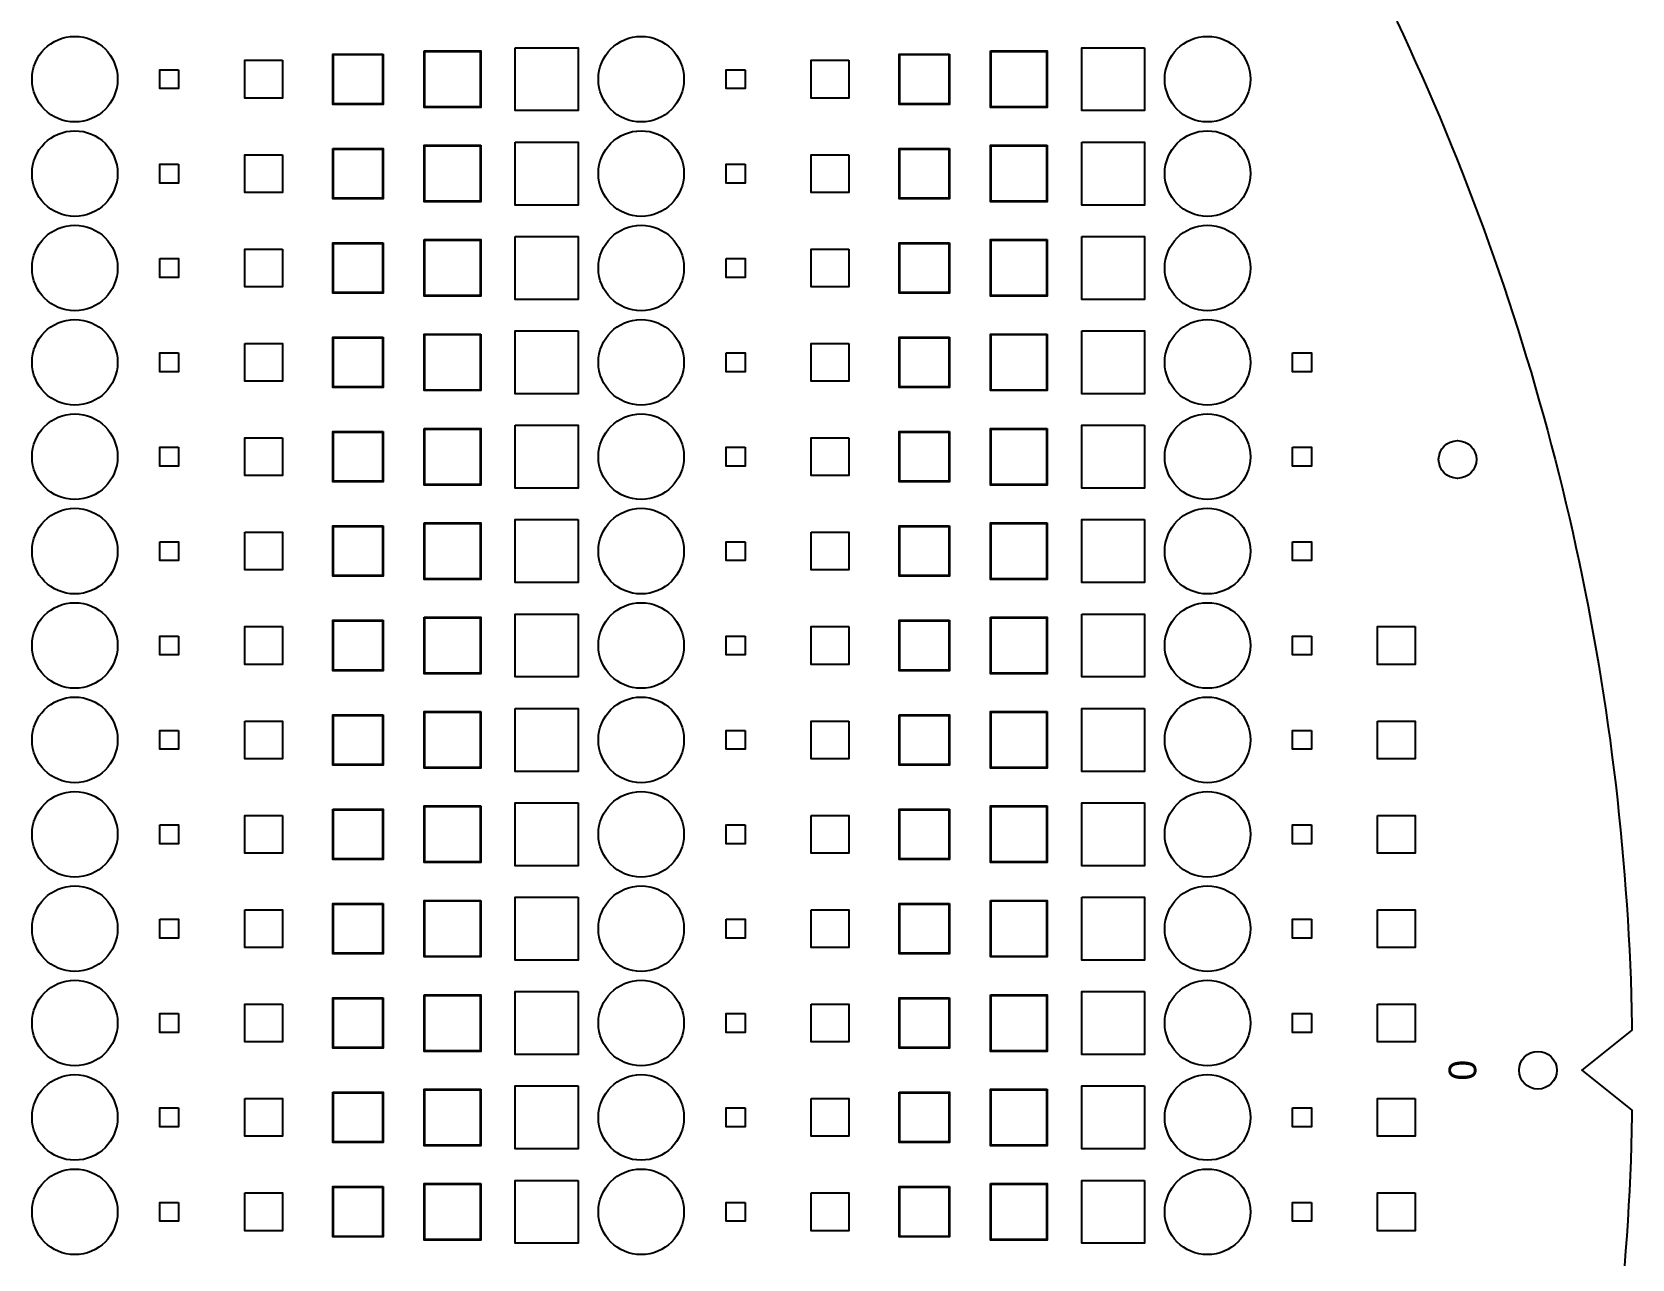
# Model space of a CAD drawing. Header units: millimetres. Extents: x -195 to 195, y -219 to 195.
# Drawn here: x 67.8 to 195, y -15 to 82.5 of the extents above; entities that cross this region are included whole.
import ezdxf
from ezdxf.enums import TextEntityAlignment as Align

# ---------------------------------------------------------------- set-up
doc = ezdxf.new("R2010")
doc.units = ezdxf.units.MM
for name, color, linetype in [('DRILL', 6, 'Continuous'), ('M1', 1, 'Continuous'), ('M2', 30, 'Continuous'), ('M3', 5, 'Continuous'), ('M4', 3, 'Continuous'), ('NPTH', 9, 'Continuous'), ('OUTLINE', 7, 'Continuous'), ('SILK_TOP', 7, 'Continuous')]:
    doc.layers.add(name, color=color, linetype=linetype)

msp = doc.modelspace()

# ---------------------------------------------------------------- linework, layer by layer
at = {"layer": 'DRILL'}
for centre in [(71.25, 78.75), (116.25, 78.75), (161.25, 78.75), (71.25, 71.25), (116.25, 71.25), (161.25, 71.25), (71.25, 63.75), (116.25, 63.75), (161.25, 63.75), (71.25, 56.25), (116.25, 56.25), (161.25, 56.25), (71.25, 48.75), (116.25, 48.75), (161.25, 48.75), (71.25, 41.25), (116.25, 41.25), (161.25, 41.25), (71.25, 33.75), (116.25, 33.75), (161.25, 33.75), (71.25, 26.25), (116.25, 26.25), (161.25, 26.25), (71.25, 18.75), (116.25, 18.75), (161.25, 18.75), (71.25, 11.25), (116.25, 11.25), (161.25, 11.25), (71.25, 3.75), (116.25, 3.75), (161.25, 3.75), (71.25, -3.75), (116.25, -3.75), (161.25, -3.75), (71.25, -11.25), (116.25, -11.25), (161.25, -11.25)]:
    msp.add_circle(centre, 3.4, dxfattribs=at)
at = {"layer": 'M1'}
for points in [[(87.75, 80.25), (87.75, 77.25), (84.75, 77.25), (84.75, 80.25)], [(95.7, 80.7), (95.7, 76.8), (91.8, 76.8), (91.8, 80.7)], [(99.05, 80.95), (103.45, 80.95), (103.45, 76.55), (99.05, 76.55)], [(106.25, 81.25), (111.25, 81.25), (111.25, 76.25), (106.25, 76.25)], [(132.75, 80.25), (132.75, 77.25), (129.75, 77.25), (129.75, 80.25)], [(140.7, 80.7), (140.7, 76.8), (136.8, 76.8), (136.8, 80.7)], [(144.05, 80.95), (148.45, 80.95), (148.45, 76.55), (144.05, 76.55)], [(156.25, 81.25), (156.25, 76.25), (151.25, 76.25), (151.25, 81.25)], [(79.5, 79.5), (79.5, 78), (78, 78), (78, 79.5)], [(124.5, 79.5), (124.5, 78), (123, 78), (123, 79.5)], [(106.25, 73.75), (111.25, 73.75), (111.25, 68.75), (106.25, 68.75)], [(151.25, 73.75), (156.25, 73.75), (156.25, 68.75), (151.25, 68.75)], [(87.75, 72.75), (87.75, 69.75), (84.75, 69.75), (84.75, 72.75)], [(91.8, 73.2), (95.7, 73.2), (95.7, 69.3), (91.8, 69.3)], [(103.45, 73.45), (103.45, 69.05), (99.05, 69.05), (99.05, 73.45)], [(132.75, 72.75), (132.75, 69.75), (129.75, 69.75), (129.75, 72.75)], [(140.7, 73.2), (140.7, 69.3), (136.8, 69.3), (136.8, 73.2)], [(148.45, 73.45), (148.45, 69.05), (144.05, 69.05), (144.05, 73.45)], [(79.5, 72), (79.5, 70.5), (78, 70.5), (78, 72)], [(124.5, 72), (124.5, 70.5), (123, 70.5), (123, 72)], [(106.25, 66.25), (111.25, 66.25), (111.25, 61.25), (106.25, 61.25)], [(151.25, 66.25), (156.25, 66.25), (156.25, 61.25), (151.25, 61.25)], [(87.75, 65.25), (87.75, 62.25), (84.75, 62.25), (84.75, 65.25)], [(95.7, 65.7), (95.7, 61.8), (91.8, 61.8), (91.8, 65.7)], [(99.05, 65.95), (103.45, 65.95), (103.45, 61.55), (99.05, 61.55)], [(132.75, 65.25), (132.75, 62.25), (129.75, 62.25), (129.75, 65.25)], [(140.7, 65.7), (140.7, 61.8), (136.8, 61.8), (136.8, 65.7)], [(148.45, 65.95), (148.45, 61.55), (144.05, 61.55), (144.05, 65.95)], [(78, 64.5), (79.5, 64.5), (79.5, 63), (78, 63)], [(123, 64.5), (124.5, 64.5), (124.5, 63), (123, 63)], [(111.25, 58.75), (111.25, 53.75), (106.25, 53.75), (106.25, 58.75)], [(151.25, 58.75), (156.25, 58.75), (156.25, 53.75), (151.25, 53.75)], [(84.75, 57.75), (87.75, 57.75), (87.75, 54.75), (84.75, 54.75)], [(95.7, 58.2), (95.7, 54.3), (91.8, 54.3), (91.8, 58.2)], [(103.45, 58.45), (103.45, 54.05), (99.05, 54.05), (99.05, 58.45)], [(132.75, 57.75), (132.75, 54.75), (129.75, 54.75), (129.75, 57.75)], [(140.7, 58.2), (140.7, 54.3), (136.8, 54.3), (136.8, 58.2)], [(148.45, 58.45), (148.45, 54.05), (144.05, 54.05), (144.05, 58.45)], [(79.5, 57), (79.5, 55.5), (78, 55.5), (78, 57)], [(123, 57), (124.5, 57), (124.5, 55.5), (123, 55.5)], [(168, 57), (169.5, 57), (169.5, 55.5), (168, 55.5)], [(99.05, 50.95), (103.45, 50.95), (103.45, 46.55), (99.05, 46.55)], [(106.25, 51.25), (111.25, 51.25), (111.25, 46.25), (106.25, 46.25)], [(148.45, 50.95), (148.45, 46.55), (144.05, 46.55), (144.05, 50.95)], [(156.25, 51.25), (156.25, 46.25), (151.25, 46.25), (151.25, 51.25)], [(87.75, 50.25), (87.75, 47.25), (84.75, 47.25), (84.75, 50.25)], [(95.7, 50.7), (95.7, 46.8), (91.8, 46.8), (91.8, 50.7)], [(132.75, 50.25), (132.75, 47.25), (129.75, 47.25), (129.75, 50.25)], [(140.7, 50.7), (140.7, 46.8), (136.8, 46.8), (136.8, 50.7)], [(79.5, 49.5), (79.5, 48), (78, 48), (78, 49.5)], [(124.5, 49.5), (124.5, 48), (123, 48), (123, 49.5)], [(168, 49.5), (169.5, 49.5), (169.5, 48), (168, 48)], [(99.05, 43.45), (103.45, 43.45), (103.45, 39.05), (99.05, 39.05)], [(111.25, 43.75), (111.25, 38.75), (106.25, 38.75), (106.25, 43.75)], [(148.45, 43.45), (148.45, 39.05), (144.05, 39.05), (144.05, 43.45)], [(156.25, 43.75), (156.25, 38.75), (151.25, 38.75), (151.25, 43.75)], [(78, 42), (79.5, 42), (79.5, 40.5), (78, 40.5)], [(84.75, 42.75), (87.75, 42.75), (87.75, 39.75), (84.75, 39.75)], [(95.7, 43.2), (95.7, 39.3), (91.8, 39.3), (91.8, 43.2)], [(124.5, 42), (124.5, 40.5), (123, 40.5), (123, 42)], [(129.75, 42.75), (132.75, 42.75), (132.75, 39.75), (129.75, 39.75)], [(140.7, 43.2), (140.7, 39.3), (136.8, 39.3), (136.8, 43.2)], [(168, 42), (169.5, 42), (169.5, 40.5), (168, 40.5)], [(95.7, 35.7), (95.7, 31.8), (91.8, 31.8), (91.8, 35.7)], [(99.05, 35.95), (103.45, 35.95), (103.45, 31.55), (99.05, 31.55)], [(111.25, 36.25), (111.25, 31.25), (106.25, 31.25), (106.25, 36.25)], [(140.7, 35.7), (140.7, 31.8), (136.8, 31.8), (136.8, 35.7)], [(144.05, 35.95), (148.45, 35.95), (148.45, 31.55), (144.05, 31.55)], [(151.25, 36.25), (156.25, 36.25), (156.25, 31.25), (151.25, 31.25)], [(79.5, 34.5), (79.5, 33), (78, 33), (78, 34.5)], [(87.75, 35.25), (87.75, 32.25), (84.75, 32.25), (84.75, 35.25)], [(124.5, 34.5), (124.5, 33), (123, 33), (123, 34.5)], [(132.75, 35.25), (132.75, 32.25), (129.75, 32.25), (129.75, 35.25)], [(169.5, 34.5), (169.5, 33), (168, 33), (168, 34.5)], [(177.75, 35.25), (177.75, 32.25), (174.75, 32.25), (174.75, 35.25)], [(95.7, 28.2), (95.7, 24.3), (91.8, 24.3), (91.8, 28.2)], [(103.45, 28.45), (103.45, 24.05), (99.05, 24.05), (99.05, 28.45)], [(106.25, 28.75), (111.25, 28.75), (111.25, 23.75), (106.25, 23.75)], [(136.8, 28.2), (140.7, 28.2), (140.7, 24.3), (136.8, 24.3)], [(148.45, 28.45), (148.45, 24.05), (144.05, 24.05), (144.05, 28.45)], [(156.25, 28.75), (156.25, 23.75), (151.25, 23.75), (151.25, 28.75)], [(79.5, 27), (79.5, 25.5), (78, 25.5), (78, 27)], [(84.75, 27.75), (87.75, 27.75), (87.75, 24.75), (84.75, 24.75)], [(124.5, 27), (124.5, 25.5), (123, 25.5), (123, 27)], [(132.75, 27.75), (132.75, 24.75), (129.75, 24.75), (129.75, 27.75)], [(169.5, 27), (169.5, 25.5), (168, 25.5), (168, 27)], [(174.75, 27.75), (177.75, 27.75), (177.75, 24.75), (174.75, 24.75)], [(91.8, 20.7), (95.7, 20.7), (95.7, 16.8), (91.8, 16.8)], [(103.45, 20.95), (103.45, 16.55), (99.05, 16.55), (99.05, 20.95)], [(111.25, 21.25), (111.25, 16.25), (106.25, 16.25), (106.25, 21.25)], [(140.7, 20.7), (140.7, 16.8), (136.8, 16.8), (136.8, 20.7)], [(148.45, 20.95), (148.45, 16.55), (144.05, 16.55), (144.05, 20.95)], [(156.25, 21.25), (156.25, 16.25), (151.25, 16.25), (151.25, 21.25)], [(78, 19.5), (79.5, 19.5), (79.5, 18), (78, 18)], [(87.75, 20.25), (87.75, 17.25), (84.75, 17.25), (84.75, 20.25)], [(124.5, 19.5), (124.5, 18), (123, 18), (123, 19.5)], [(129.75, 20.25), (132.75, 20.25), (132.75, 17.25), (129.75, 17.25)], [(169.5, 19.5), (169.5, 18), (168, 18), (168, 19.5)], [(174.75, 20.25), (177.75, 20.25), (177.75, 17.25), (174.75, 17.25)], [(84.75, 12.75), (87.75, 12.75), (87.75, 9.75), (84.75, 9.75)], [(95.7, 13.2), (95.7, 9.3), (91.8, 9.3), (91.8, 13.2)], [(103.45, 13.45), (103.45, 9.05), (99.05, 9.05), (99.05, 13.45)], [(111.25, 13.75), (111.25, 8.75), (106.25, 8.75), (106.25, 13.75)], [(129.75, 12.75), (132.75, 12.75), (132.75, 9.75), (129.75, 9.75)], [(140.7, 13.2), (140.7, 9.3), (136.8, 9.3), (136.8, 13.2)], [(144.05, 13.45), (148.45, 13.45), (148.45, 9.05), (144.05, 9.05)], [(151.25, 13.75), (156.25, 13.75), (156.25, 8.75), (151.25, 8.75)], [(174.75, 12.75), (177.75, 12.75), (177.75, 9.75), (174.75, 9.75)], [(78, 12), (79.5, 12), (79.5, 10.5), (78, 10.5)], [(123, 12), (124.5, 12), (124.5, 10.5), (123, 10.5)], [(169.5, 12), (169.5, 10.5), (168, 10.5), (168, 12)], [(87.75, 5.25), (87.75, 2.25), (84.75, 2.25), (84.75, 5.25)], [(95.7, 5.7), (95.7, 1.8), (91.8, 1.8), (91.8, 5.7)], [(99.05, 5.95), (103.45, 5.95), (103.45, 1.55), (99.05, 1.55)], [(111.25, 6.25), (111.25, 1.25), (106.25, 1.25), (106.25, 6.25)], [(129.75, 5.25), (132.75, 5.25), (132.75, 2.25), (129.75, 2.25)], [(140.7, 5.7), (140.7, 1.8), (136.8, 1.8), (136.8, 5.7)], [(144.05, 5.95), (148.45, 5.95), (148.45, 1.55), (144.05, 1.55)], [(156.25, 6.25), (156.25, 1.25), (151.25, 1.25), (151.25, 6.25)], [(174.75, 5.25), (177.75, 5.25), (177.75, 2.25), (174.75, 2.25)], [(79.5, 4.5), (79.5, 3), (78, 3), (78, 4.5)], [(124.5, 4.5), (124.5, 3), (123, 3), (123, 4.5)], [(169.5, 4.5), (169.5, 3), (168, 3), (168, 4.5)], [(111.25, -1.25), (111.25, -6.25), (106.25, -6.25), (106.25, -1.25)], [(156.25, -1.25), (156.25, -6.25), (151.25, -6.25), (151.25, -1.25)], [(84.75, -2.25), (87.75, -2.25), (87.75, -5.25), (84.75, -5.25)], [(91.8, -1.8), (95.7, -1.8), (95.7, -5.7), (91.8, -5.7)], [(103.45, -1.55), (103.45, -5.95), (99.05, -5.95), (99.05, -1.55)], [(129.75, -2.25), (132.75, -2.25), (132.75, -5.25), (129.75, -5.25)], [(136.8, -1.8), (140.7, -1.8), (140.7, -5.7), (136.8, -5.7)], [(148.45, -1.55), (148.45, -5.95), (144.05, -5.95), (144.05, -1.55)], [(177.75, -2.25), (177.75, -5.25), (174.75, -5.25), (174.75, -2.25)], [(79.5, -3), (79.5, -4.5), (78, -4.5), (78, -3)], [(124.5, -3), (124.5, -4.5), (123, -4.5), (123, -3)], [(168, -3), (169.5, -3), (169.5, -4.5), (168, -4.5)], [(111.25, -8.75), (111.25, -13.75), (106.25, -13.75), (106.25, -8.75)], [(156.25, -8.75), (156.25, -13.75), (151.25, -13.75), (151.25, -8.75)], [(84.75, -9.75), (87.75, -9.75), (87.75, -12.75), (84.75, -12.75)], [(95.7, -9.3), (95.7, -13.2), (91.8, -13.2), (91.8, -9.3)], [(103.45, -9.05), (103.45, -13.45), (99.05, -13.45), (99.05, -9.05)], [(129.75, -9.75), (132.75, -9.75), (132.75, -12.75), (129.75, -12.75)], [(140.7, -9.3), (140.7, -13.2), (136.8, -13.2), (136.8, -9.3)], [(144.05, -9.05), (148.45, -9.05), (148.45, -13.45), (144.05, -13.45)], [(177.75, -9.75), (177.75, -12.75), (174.75, -12.75), (174.75, -9.75)], [(79.5, -10.5), (79.5, -12), (78, -12), (78, -10.5)], [(124.5, -10.5), (124.5, -12), (123, -12), (123, -10.5)], [(169.5, -10.5), (169.5, -12), (168, -12), (168, -10.5)]]:
    msp.add_lwpolyline(points, close=True, dxfattribs=at)
at = {"layer": 'M2'}
for points in [[(87.75, 80.25), (87.75, 77.25), (84.75, 77.25), (84.75, 80.25)], [(95.75, 80.75), (95.75, 76.75), (91.75, 76.75), (91.75, 80.75)], [(99, 81), (103.5, 81), (103.5, 76.5), (99, 76.5)], [(106.25, 81.25), (111.25, 81.25), (111.25, 76.25), (106.25, 76.25)], [(132.75, 80.25), (132.75, 77.25), (129.75, 77.25), (129.75, 80.25)], [(140.75, 80.75), (140.75, 76.75), (136.75, 76.75), (136.75, 80.75)], [(144, 81), (148.5, 81), (148.5, 76.5), (144, 76.5)], [(156.25, 81.25), (156.25, 76.25), (151.25, 76.25), (151.25, 81.25)], [(79.5, 79.5), (79.5, 78), (78, 78), (78, 79.5)], [(124.5, 79.5), (124.5, 78), (123, 78), (123, 79.5)], [(106.25, 73.75), (111.25, 73.75), (111.25, 68.75), (106.25, 68.75)], [(151.25, 73.75), (156.25, 73.75), (156.25, 68.75), (151.25, 68.75)], [(87.75, 72.75), (87.75, 69.75), (84.75, 69.75), (84.75, 72.75)], [(91.75, 73.25), (95.75, 73.25), (95.75, 69.25), (91.75, 69.25)], [(103.5, 73.5), (103.5, 69), (99, 69), (99, 73.5)], [(132.75, 72.75), (132.75, 69.75), (129.75, 69.75), (129.75, 72.75)], [(140.75, 73.25), (140.75, 69.25), (136.75, 69.25), (136.75, 73.25)], [(148.5, 73.5), (148.5, 69), (144, 69), (144, 73.5)], [(79.5, 72), (79.5, 70.5), (78, 70.5), (78, 72)], [(124.5, 72), (124.5, 70.5), (123, 70.5), (123, 72)], [(106.25, 66.25), (111.25, 66.25), (111.25, 61.25), (106.25, 61.25)], [(151.25, 66.25), (156.25, 66.25), (156.25, 61.25), (151.25, 61.25)], [(87.75, 65.25), (87.75, 62.25), (84.75, 62.25), (84.75, 65.25)], [(95.75, 65.75), (95.75, 61.75), (91.75, 61.75), (91.75, 65.75)], [(99, 66), (103.5, 66), (103.5, 61.5), (99, 61.5)], [(132.75, 65.25), (132.75, 62.25), (129.75, 62.25), (129.75, 65.25)], [(140.75, 65.75), (140.75, 61.75), (136.75, 61.75), (136.75, 65.75)], [(148.5, 66), (148.5, 61.5), (144, 61.5), (144, 66)], [(78, 64.5), (79.5, 64.5), (79.5, 63), (78, 63)], [(123, 64.5), (124.5, 64.5), (124.5, 63), (123, 63)], [(103.5, 58.5), (103.5, 54), (99, 54), (99, 58.5)], [(111.25, 58.75), (111.25, 53.75), (106.25, 53.75), (106.25, 58.75)], [(148.5, 58.5), (148.5, 54), (144, 54), (144, 58.5)], [(151.25, 58.75), (156.25, 58.75), (156.25, 53.75), (151.25, 53.75)], [(84.75, 57.75), (87.75, 57.75), (87.75, 54.75), (84.75, 54.75)], [(95.75, 58.25), (95.75, 54.25), (91.75, 54.25), (91.75, 58.25)], [(132.75, 57.75), (132.75, 54.75), (129.75, 54.75), (129.75, 57.75)], [(140.75, 58.25), (140.75, 54.25), (136.75, 54.25), (136.75, 58.25)], [(79.5, 57), (79.5, 55.5), (78, 55.5), (78, 57)], [(123, 57), (124.5, 57), (124.5, 55.5), (123, 55.5)], [(168, 57), (169.5, 57), (169.5, 55.5), (168, 55.5)], [(99, 51), (103.5, 51), (103.5, 46.5), (99, 46.5)], [(106.25, 51.25), (111.25, 51.25), (111.25, 46.25), (106.25, 46.25)], [(148.5, 51), (148.5, 46.5), (144, 46.5), (144, 51)], [(156.25, 51.25), (156.25, 46.25), (151.25, 46.25), (151.25, 51.25)], [(87.75, 50.25), (87.75, 47.25), (84.75, 47.25), (84.75, 50.25)], [(95.75, 50.75), (95.75, 46.75), (91.75, 46.75), (91.75, 50.75)], [(132.75, 50.25), (132.75, 47.25), (129.75, 47.25), (129.75, 50.25)], [(140.75, 50.75), (140.75, 46.75), (136.75, 46.75), (136.75, 50.75)], [(79.5, 49.5), (79.5, 48), (78, 48), (78, 49.5)], [(124.5, 49.5), (124.5, 48), (123, 48), (123, 49.5)], [(168, 49.5), (169.5, 49.5), (169.5, 48), (168, 48)], [(95.75, 43.25), (95.75, 39.25), (91.75, 39.25), (91.75, 43.25)], [(99, 43.5), (103.5, 43.5), (103.5, 39), (99, 39)], [(111.25, 43.75), (111.25, 38.75), (106.25, 38.75), (106.25, 43.75)], [(140.75, 43.25), (140.75, 39.25), (136.75, 39.25), (136.75, 43.25)], [(148.5, 43.5), (148.5, 39), (144, 39), (144, 43.5)], [(156.25, 43.75), (156.25, 38.75), (151.25, 38.75), (151.25, 43.75)], [(78, 42), (79.5, 42), (79.5, 40.5), (78, 40.5)], [(84.75, 42.75), (87.75, 42.75), (87.75, 39.75), (84.75, 39.75)], [(124.5, 42), (124.5, 40.5), (123, 40.5), (123, 42)], [(129.75, 42.75), (132.75, 42.75), (132.75, 39.75), (129.75, 39.75)], [(168, 42), (169.5, 42), (169.5, 40.5), (168, 40.5)], [(95.75, 35.75), (95.75, 31.75), (91.75, 31.75), (91.75, 35.75)], [(99, 36), (103.5, 36), (103.5, 31.5), (99, 31.5)], [(111.25, 36.25), (111.25, 31.25), (106.25, 31.25), (106.25, 36.25)], [(140.75, 35.75), (140.75, 31.75), (136.75, 31.75), (136.75, 35.75)], [(144, 36), (148.5, 36), (148.5, 31.5), (144, 31.5)], [(151.25, 36.25), (156.25, 36.25), (156.25, 31.25), (151.25, 31.25)], [(79.5, 34.5), (79.5, 33), (78, 33), (78, 34.5)], [(87.75, 35.25), (87.75, 32.25), (84.75, 32.25), (84.75, 35.25)], [(124.5, 34.5), (124.5, 33), (123, 33), (123, 34.5)], [(132.75, 35.25), (132.75, 32.25), (129.75, 32.25), (129.75, 35.25)], [(169.5, 34.5), (169.5, 33), (168, 33), (168, 34.5)], [(177.75, 35.25), (177.75, 32.25), (174.75, 32.25), (174.75, 35.25)], [(95.75, 28.25), (95.75, 24.25), (91.75, 24.25), (91.75, 28.25)], [(103.5, 28.5), (103.5, 24), (99, 24), (99, 28.5)], [(106.25, 28.75), (111.25, 28.75), (111.25, 23.75), (106.25, 23.75)], [(136.75, 28.25), (140.75, 28.25), (140.75, 24.25), (136.75, 24.25)], [(148.5, 28.5), (148.5, 24), (144, 24), (144, 28.5)], [(156.25, 28.75), (156.25, 23.75), (151.25, 23.75), (151.25, 28.75)], [(79.5, 27), (79.5, 25.5), (78, 25.5), (78, 27)], [(84.75, 27.75), (87.75, 27.75), (87.75, 24.75), (84.75, 24.75)], [(124.5, 27), (124.5, 25.5), (123, 25.5), (123, 27)], [(132.75, 27.75), (132.75, 24.75), (129.75, 24.75), (129.75, 27.75)], [(169.5, 27), (169.5, 25.5), (168, 25.5), (168, 27)], [(174.75, 27.75), (177.75, 27.75), (177.75, 24.75), (174.75, 24.75)], [(91.75, 20.75), (95.75, 20.75), (95.75, 16.75), (91.75, 16.75)], [(103.5, 21), (103.5, 16.5), (99, 16.5), (99, 21)], [(111.25, 21.25), (111.25, 16.25), (106.25, 16.25), (106.25, 21.25)], [(140.75, 20.75), (140.75, 16.75), (136.75, 16.75), (136.75, 20.75)], [(148.5, 21), (148.5, 16.5), (144, 16.5), (144, 21)], [(156.25, 21.25), (156.25, 16.25), (151.25, 16.25), (151.25, 21.25)], [(78, 19.5), (79.5, 19.5), (79.5, 18), (78, 18)], [(87.75, 20.25), (87.75, 17.25), (84.75, 17.25), (84.75, 20.25)], [(124.5, 19.5), (124.5, 18), (123, 18), (123, 19.5)], [(129.75, 20.25), (132.75, 20.25), (132.75, 17.25), (129.75, 17.25)], [(169.5, 19.5), (169.5, 18), (168, 18), (168, 19.5)], [(174.75, 20.25), (177.75, 20.25), (177.75, 17.25), (174.75, 17.25)], [(84.75, 12.75), (87.75, 12.75), (87.75, 9.75), (84.75, 9.75)], [(95.75, 13.25), (95.75, 9.25), (91.75, 9.25), (91.75, 13.25)], [(103.5, 13.5), (103.5, 9), (99, 9), (99, 13.5)], [(111.25, 13.75), (111.25, 8.75), (106.25, 8.75), (106.25, 13.75)], [(129.75, 12.75), (132.75, 12.75), (132.75, 9.75), (129.75, 9.75)], [(140.75, 13.25), (140.75, 9.25), (136.75, 9.25), (136.75, 13.25)], [(144, 13.5), (148.5, 13.5), (148.5, 9), (144, 9)], [(151.25, 13.75), (156.25, 13.75), (156.25, 8.75), (151.25, 8.75)], [(174.75, 12.75), (177.75, 12.75), (177.75, 9.75), (174.75, 9.75)], [(78, 12), (79.5, 12), (79.5, 10.5), (78, 10.5)], [(123, 12), (124.5, 12), (124.5, 10.5), (123, 10.5)], [(169.5, 12), (169.5, 10.5), (168, 10.5), (168, 12)], [(87.75, 5.25), (87.75, 2.25), (84.75, 2.25), (84.75, 5.25)], [(95.75, 5.75), (95.75, 1.75), (91.75, 1.75), (91.75, 5.75)], [(99, 6), (103.5, 6), (103.5, 1.5), (99, 1.5)], [(111.25, 6.25), (111.25, 1.25), (106.25, 1.25), (106.25, 6.25)], [(129.75, 5.25), (132.75, 5.25), (132.75, 2.25), (129.75, 2.25)], [(140.75, 5.75), (140.75, 1.75), (136.75, 1.75), (136.75, 5.75)], [(144, 6), (148.5, 6), (148.5, 1.5), (144, 1.5)], [(156.25, 6.25), (156.25, 1.25), (151.25, 1.25), (151.25, 6.25)], [(174.75, 5.25), (177.75, 5.25), (177.75, 2.25), (174.75, 2.25)], [(79.5, 4.5), (79.5, 3), (78, 3), (78, 4.5)], [(124.5, 4.5), (124.5, 3), (123, 3), (123, 4.5)], [(169.5, 4.5), (169.5, 3), (168, 3), (168, 4.5)], [(111.25, -1.25), (111.25, -6.25), (106.25, -6.25), (106.25, -1.25)], [(156.25, -1.25), (156.25, -6.25), (151.25, -6.25), (151.25, -1.25)], [(84.75, -2.25), (87.75, -2.25), (87.75, -5.25), (84.75, -5.25)], [(91.75, -1.75), (95.75, -1.75), (95.75, -5.75), (91.75, -5.75)], [(103.5, -1.5), (103.5, -6), (99, -6), (99, -1.5)], [(129.75, -2.25), (132.75, -2.25), (132.75, -5.25), (129.75, -5.25)], [(136.75, -1.75), (140.75, -1.75), (140.75, -5.75), (136.75, -5.75)], [(148.5, -1.5), (148.5, -6), (144, -6), (144, -1.5)], [(177.75, -2.25), (177.75, -5.25), (174.75, -5.25), (174.75, -2.25)], [(79.5, -3), (79.5, -4.5), (78, -4.5), (78, -3)], [(124.5, -3), (124.5, -4.5), (123, -4.5), (123, -3)], [(168, -3), (169.5, -3), (169.5, -4.5), (168, -4.5)], [(111.25, -8.75), (111.25, -13.75), (106.25, -13.75), (106.25, -8.75)], [(156.25, -8.75), (156.25, -13.75), (151.25, -13.75), (151.25, -8.75)], [(84.75, -9.75), (87.75, -9.75), (87.75, -12.75), (84.75, -12.75)], [(95.75, -9.25), (95.75, -13.25), (91.75, -13.25), (91.75, -9.25)], [(103.5, -9), (103.5, -13.5), (99, -13.5), (99, -9)], [(129.75, -9.75), (132.75, -9.75), (132.75, -12.75), (129.75, -12.75)], [(140.75, -9.25), (140.75, -13.25), (136.75, -13.25), (136.75, -9.25)], [(144, -9), (148.5, -9), (148.5, -13.5), (144, -13.5)], [(177.75, -9.75), (177.75, -12.75), (174.75, -12.75), (174.75, -9.75)], [(79.5, -10.5), (79.5, -12), (78, -12), (78, -10.5)], [(124.5, -10.5), (124.5, -12), (123, -12), (123, -10.5)], [(169.5, -10.5), (169.5, -12), (168, -12), (168, -10.5)]]:
    msp.add_lwpolyline(points, close=True, dxfattribs=at)
at = {"layer": 'M3'}
for points in [[(87.75, 80.25), (87.75, 77.25), (84.75, 77.25), (84.75, 80.25)], [(95.7, 80.7), (95.7, 76.8), (91.8, 76.8), (91.8, 80.7)], [(99.05, 80.95), (103.45, 80.95), (103.45, 76.55), (99.05, 76.55)], [(106.25, 81.25), (111.25, 81.25), (111.25, 76.25), (106.25, 76.25)], [(132.75, 80.25), (132.75, 77.25), (129.75, 77.25), (129.75, 80.25)], [(140.7, 80.7), (140.7, 76.8), (136.8, 76.8), (136.8, 80.7)], [(144.05, 80.95), (148.45, 80.95), (148.45, 76.55), (144.05, 76.55)], [(156.25, 81.25), (156.25, 76.25), (151.25, 76.25), (151.25, 81.25)], [(79.5, 79.5), (79.5, 78), (78, 78), (78, 79.5)], [(124.5, 79.5), (124.5, 78), (123, 78), (123, 79.5)], [(106.25, 73.75), (111.25, 73.75), (111.25, 68.75), (106.25, 68.75)], [(151.25, 73.75), (156.25, 73.75), (156.25, 68.75), (151.25, 68.75)], [(87.75, 72.75), (87.75, 69.75), (84.75, 69.75), (84.75, 72.75)], [(91.8, 73.2), (95.7, 73.2), (95.7, 69.3), (91.8, 69.3)], [(103.45, 73.45), (103.45, 69.05), (99.05, 69.05), (99.05, 73.45)], [(132.75, 72.75), (132.75, 69.75), (129.75, 69.75), (129.75, 72.75)], [(140.7, 73.2), (140.7, 69.3), (136.8, 69.3), (136.8, 73.2)], [(148.45, 73.45), (148.45, 69.05), (144.05, 69.05), (144.05, 73.45)], [(79.5, 72), (79.5, 70.5), (78, 70.5), (78, 72)], [(124.5, 72), (124.5, 70.5), (123, 70.5), (123, 72)], [(106.25, 66.25), (111.25, 66.25), (111.25, 61.25), (106.25, 61.25)], [(151.25, 66.25), (156.25, 66.25), (156.25, 61.25), (151.25, 61.25)], [(87.75, 65.25), (87.75, 62.25), (84.75, 62.25), (84.75, 65.25)], [(95.7, 65.7), (95.7, 61.8), (91.8, 61.8), (91.8, 65.7)], [(99.05, 65.95), (103.45, 65.95), (103.45, 61.55), (99.05, 61.55)], [(132.75, 65.25), (132.75, 62.25), (129.75, 62.25), (129.75, 65.25)], [(140.7, 65.7), (140.7, 61.8), (136.8, 61.8), (136.8, 65.7)], [(148.45, 65.95), (148.45, 61.55), (144.05, 61.55), (144.05, 65.95)], [(78, 64.5), (79.5, 64.5), (79.5, 63), (78, 63)], [(123, 64.5), (124.5, 64.5), (124.5, 63), (123, 63)], [(111.25, 58.75), (111.25, 53.75), (106.25, 53.75), (106.25, 58.75)], [(151.25, 58.75), (156.25, 58.75), (156.25, 53.75), (151.25, 53.75)], [(84.75, 57.75), (87.75, 57.75), (87.75, 54.75), (84.75, 54.75)], [(95.7, 58.2), (95.7, 54.3), (91.8, 54.3), (91.8, 58.2)], [(103.45, 58.45), (103.45, 54.05), (99.05, 54.05), (99.05, 58.45)], [(132.75, 57.75), (132.75, 54.75), (129.75, 54.75), (129.75, 57.75)], [(140.7, 58.2), (140.7, 54.3), (136.8, 54.3), (136.8, 58.2)], [(148.45, 58.45), (148.45, 54.05), (144.05, 54.05), (144.05, 58.45)], [(79.5, 57), (79.5, 55.5), (78, 55.5), (78, 57)], [(123, 57), (124.5, 57), (124.5, 55.5), (123, 55.5)], [(168, 57), (169.5, 57), (169.5, 55.5), (168, 55.5)], [(99.05, 50.95), (103.45, 50.95), (103.45, 46.55), (99.05, 46.55)], [(106.25, 51.25), (111.25, 51.25), (111.25, 46.25), (106.25, 46.25)], [(148.45, 50.95), (148.45, 46.55), (144.05, 46.55), (144.05, 50.95)], [(156.25, 51.25), (156.25, 46.25), (151.25, 46.25), (151.25, 51.25)], [(87.75, 50.25), (87.75, 47.25), (84.75, 47.25), (84.75, 50.25)], [(95.7, 50.7), (95.7, 46.8), (91.8, 46.8), (91.8, 50.7)], [(132.75, 50.25), (132.75, 47.25), (129.75, 47.25), (129.75, 50.25)], [(140.7, 50.7), (140.7, 46.8), (136.8, 46.8), (136.8, 50.7)], [(79.5, 49.5), (79.5, 48), (78, 48), (78, 49.5)], [(124.5, 49.5), (124.5, 48), (123, 48), (123, 49.5)], [(168, 49.5), (169.5, 49.5), (169.5, 48), (168, 48)], [(99.05, 43.45), (103.45, 43.45), (103.45, 39.05), (99.05, 39.05)], [(111.25, 43.75), (111.25, 38.75), (106.25, 38.75), (106.25, 43.75)], [(148.45, 43.45), (148.45, 39.05), (144.05, 39.05), (144.05, 43.45)], [(156.25, 43.75), (156.25, 38.75), (151.25, 38.75), (151.25, 43.75)], [(78, 42), (79.5, 42), (79.5, 40.5), (78, 40.5)], [(84.75, 42.75), (87.75, 42.75), (87.75, 39.75), (84.75, 39.75)], [(95.7, 43.2), (95.7, 39.3), (91.8, 39.3), (91.8, 43.2)], [(124.5, 42), (124.5, 40.5), (123, 40.5), (123, 42)], [(129.75, 42.75), (132.75, 42.75), (132.75, 39.75), (129.75, 39.75)], [(140.7, 43.2), (140.7, 39.3), (136.8, 39.3), (136.8, 43.2)], [(168, 42), (169.5, 42), (169.5, 40.5), (168, 40.5)], [(95.7, 35.7), (95.7, 31.8), (91.8, 31.8), (91.8, 35.7)], [(99.05, 35.95), (103.45, 35.95), (103.45, 31.55), (99.05, 31.55)], [(111.25, 36.25), (111.25, 31.25), (106.25, 31.25), (106.25, 36.25)], [(140.7, 35.7), (140.7, 31.8), (136.8, 31.8), (136.8, 35.7)], [(144.05, 35.95), (148.45, 35.95), (148.45, 31.55), (144.05, 31.55)], [(151.25, 36.25), (156.25, 36.25), (156.25, 31.25), (151.25, 31.25)], [(79.5, 34.5), (79.5, 33), (78, 33), (78, 34.5)], [(87.75, 35.25), (87.75, 32.25), (84.75, 32.25), (84.75, 35.25)], [(124.5, 34.5), (124.5, 33), (123, 33), (123, 34.5)], [(132.75, 35.25), (132.75, 32.25), (129.75, 32.25), (129.75, 35.25)], [(169.5, 34.5), (169.5, 33), (168, 33), (168, 34.5)], [(177.75, 35.25), (177.75, 32.25), (174.75, 32.25), (174.75, 35.25)], [(95.7, 28.2), (95.7, 24.3), (91.8, 24.3), (91.8, 28.2)], [(103.45, 28.45), (103.45, 24.05), (99.05, 24.05), (99.05, 28.45)], [(106.25, 28.75), (111.25, 28.75), (111.25, 23.75), (106.25, 23.75)], [(136.8, 28.2), (140.7, 28.2), (140.7, 24.3), (136.8, 24.3)], [(148.45, 28.45), (148.45, 24.05), (144.05, 24.05), (144.05, 28.45)], [(156.25, 28.75), (156.25, 23.75), (151.25, 23.75), (151.25, 28.75)], [(79.5, 27), (79.5, 25.5), (78, 25.5), (78, 27)], [(84.75, 27.75), (87.75, 27.75), (87.75, 24.75), (84.75, 24.75)], [(124.5, 27), (124.5, 25.5), (123, 25.5), (123, 27)], [(132.75, 27.75), (132.75, 24.75), (129.75, 24.75), (129.75, 27.75)], [(169.5, 27), (169.5, 25.5), (168, 25.5), (168, 27)], [(174.75, 27.75), (177.75, 27.75), (177.75, 24.75), (174.75, 24.75)], [(91.8, 20.7), (95.7, 20.7), (95.7, 16.8), (91.8, 16.8)], [(103.45, 20.95), (103.45, 16.55), (99.05, 16.55), (99.05, 20.95)], [(111.25, 21.25), (111.25, 16.25), (106.25, 16.25), (106.25, 21.25)], [(140.7, 20.7), (140.7, 16.8), (136.8, 16.8), (136.8, 20.7)], [(148.45, 20.95), (148.45, 16.55), (144.05, 16.55), (144.05, 20.95)], [(156.25, 21.25), (156.25, 16.25), (151.25, 16.25), (151.25, 21.25)], [(78, 19.5), (79.5, 19.5), (79.5, 18), (78, 18)], [(87.75, 20.25), (87.75, 17.25), (84.75, 17.25), (84.75, 20.25)], [(124.5, 19.5), (124.5, 18), (123, 18), (123, 19.5)], [(129.75, 20.25), (132.75, 20.25), (132.75, 17.25), (129.75, 17.25)], [(169.5, 19.5), (169.5, 18), (168, 18), (168, 19.5)], [(174.75, 20.25), (177.75, 20.25), (177.75, 17.25), (174.75, 17.25)], [(84.75, 12.75), (87.75, 12.75), (87.75, 9.75), (84.75, 9.75)], [(95.7, 13.2), (95.7, 9.3), (91.8, 9.3), (91.8, 13.2)], [(103.45, 13.45), (103.45, 9.05), (99.05, 9.05), (99.05, 13.45)], [(111.25, 13.75), (111.25, 8.75), (106.25, 8.75), (106.25, 13.75)], [(129.75, 12.75), (132.75, 12.75), (132.75, 9.75), (129.75, 9.75)], [(140.7, 13.2), (140.7, 9.3), (136.8, 9.3), (136.8, 13.2)], [(144.05, 13.45), (148.45, 13.45), (148.45, 9.05), (144.05, 9.05)], [(151.25, 13.75), (156.25, 13.75), (156.25, 8.75), (151.25, 8.75)], [(174.75, 12.75), (177.75, 12.75), (177.75, 9.75), (174.75, 9.75)], [(78, 12), (79.5, 12), (79.5, 10.5), (78, 10.5)], [(123, 12), (124.5, 12), (124.5, 10.5), (123, 10.5)], [(169.5, 12), (169.5, 10.5), (168, 10.5), (168, 12)], [(87.75, 5.25), (87.75, 2.25), (84.75, 2.25), (84.75, 5.25)], [(95.7, 5.7), (95.7, 1.8), (91.8, 1.8), (91.8, 5.7)], [(99.05, 5.95), (103.45, 5.95), (103.45, 1.55), (99.05, 1.55)], [(111.25, 6.25), (111.25, 1.25), (106.25, 1.25), (106.25, 6.25)], [(129.75, 5.25), (132.75, 5.25), (132.75, 2.25), (129.75, 2.25)], [(140.7, 5.7), (140.7, 1.8), (136.8, 1.8), (136.8, 5.7)], [(144.05, 5.95), (148.45, 5.95), (148.45, 1.55), (144.05, 1.55)], [(156.25, 6.25), (156.25, 1.25), (151.25, 1.25), (151.25, 6.25)], [(174.75, 5.25), (177.75, 5.25), (177.75, 2.25), (174.75, 2.25)], [(79.5, 4.5), (79.5, 3), (78, 3), (78, 4.5)], [(124.5, 4.5), (124.5, 3), (123, 3), (123, 4.5)], [(169.5, 4.5), (169.5, 3), (168, 3), (168, 4.5)], [(111.25, -1.25), (111.25, -6.25), (106.25, -6.25), (106.25, -1.25)], [(156.25, -1.25), (156.25, -6.25), (151.25, -6.25), (151.25, -1.25)], [(84.75, -2.25), (87.75, -2.25), (87.75, -5.25), (84.75, -5.25)], [(91.8, -1.8), (95.7, -1.8), (95.7, -5.7), (91.8, -5.7)], [(103.45, -1.55), (103.45, -5.95), (99.05, -5.95), (99.05, -1.55)], [(129.75, -2.25), (132.75, -2.25), (132.75, -5.25), (129.75, -5.25)], [(136.8, -1.8), (140.7, -1.8), (140.7, -5.7), (136.8, -5.7)], [(148.45, -1.55), (148.45, -5.95), (144.05, -5.95), (144.05, -1.55)], [(177.75, -2.25), (177.75, -5.25), (174.75, -5.25), (174.75, -2.25)], [(79.5, -3), (79.5, -4.5), (78, -4.5), (78, -3)], [(124.5, -3), (124.5, -4.5), (123, -4.5), (123, -3)], [(168, -3), (169.5, -3), (169.5, -4.5), (168, -4.5)], [(111.25, -8.75), (111.25, -13.75), (106.25, -13.75), (106.25, -8.75)], [(156.25, -8.75), (156.25, -13.75), (151.25, -13.75), (151.25, -8.75)], [(84.75, -9.75), (87.75, -9.75), (87.75, -12.75), (84.75, -12.75)], [(95.7, -9.3), (95.7, -13.2), (91.8, -13.2), (91.8, -9.3)], [(103.45, -9.05), (103.45, -13.45), (99.05, -13.45), (99.05, -9.05)], [(129.75, -9.75), (132.75, -9.75), (132.75, -12.75), (129.75, -12.75)], [(140.7, -9.3), (140.7, -13.2), (136.8, -13.2), (136.8, -9.3)], [(144.05, -9.05), (148.45, -9.05), (148.45, -13.45), (144.05, -13.45)], [(177.75, -9.75), (177.75, -12.75), (174.75, -12.75), (174.75, -9.75)], [(79.5, -10.5), (79.5, -12), (78, -12), (78, -10.5)], [(124.5, -10.5), (124.5, -12), (123, -12), (123, -10.5)], [(169.5, -10.5), (169.5, -12), (168, -12), (168, -10.5)]]:
    msp.add_lwpolyline(points, close=True, dxfattribs=at)
at = {"layer": 'M4'}
for points in [[(87.75, 80.25), (87.75, 77.25), (84.75, 77.25), (84.75, 80.25)], [(95.75, 80.75), (95.75, 76.75), (91.75, 76.75), (91.75, 80.75)], [(99, 81), (103.5, 81), (103.5, 76.5), (99, 76.5)], [(106.25, 81.25), (111.25, 81.25), (111.25, 76.25), (106.25, 76.25)], [(132.75, 80.25), (132.75, 77.25), (129.75, 77.25), (129.75, 80.25)], [(140.75, 80.75), (140.75, 76.75), (136.75, 76.75), (136.75, 80.75)], [(144, 81), (148.5, 81), (148.5, 76.5), (144, 76.5)], [(156.25, 81.25), (156.25, 76.25), (151.25, 76.25), (151.25, 81.25)], [(79.5, 79.5), (79.5, 78), (78, 78), (78, 79.5)], [(124.5, 79.5), (124.5, 78), (123, 78), (123, 79.5)], [(106.25, 73.75), (111.25, 73.75), (111.25, 68.75), (106.25, 68.75)], [(151.25, 73.75), (156.25, 73.75), (156.25, 68.75), (151.25, 68.75)], [(87.75, 72.75), (87.75, 69.75), (84.75, 69.75), (84.75, 72.75)], [(91.75, 73.25), (95.75, 73.25), (95.75, 69.25), (91.75, 69.25)], [(103.5, 73.5), (103.5, 69), (99, 69), (99, 73.5)], [(132.75, 72.75), (132.75, 69.75), (129.75, 69.75), (129.75, 72.75)], [(140.75, 73.25), (140.75, 69.25), (136.75, 69.25), (136.75, 73.25)], [(148.5, 73.5), (148.5, 69), (144, 69), (144, 73.5)], [(79.5, 72), (79.5, 70.5), (78, 70.5), (78, 72)], [(124.5, 72), (124.5, 70.5), (123, 70.5), (123, 72)], [(106.25, 66.25), (111.25, 66.25), (111.25, 61.25), (106.25, 61.25)], [(151.25, 66.25), (156.25, 66.25), (156.25, 61.25), (151.25, 61.25)], [(87.75, 65.25), (87.75, 62.25), (84.75, 62.25), (84.75, 65.25)], [(95.75, 65.75), (95.75, 61.75), (91.75, 61.75), (91.75, 65.75)], [(99, 66), (103.5, 66), (103.5, 61.5), (99, 61.5)], [(132.75, 65.25), (132.75, 62.25), (129.75, 62.25), (129.75, 65.25)], [(140.75, 65.75), (140.75, 61.75), (136.75, 61.75), (136.75, 65.75)], [(148.5, 66), (148.5, 61.5), (144, 61.5), (144, 66)], [(78, 64.5), (79.5, 64.5), (79.5, 63), (78, 63)], [(123, 64.5), (124.5, 64.5), (124.5, 63), (123, 63)], [(103.5, 58.5), (103.5, 54), (99, 54), (99, 58.5)], [(111.25, 58.75), (111.25, 53.75), (106.25, 53.75), (106.25, 58.75)], [(148.5, 58.5), (148.5, 54), (144, 54), (144, 58.5)], [(151.25, 58.75), (156.25, 58.75), (156.25, 53.75), (151.25, 53.75)], [(84.75, 57.75), (87.75, 57.75), (87.75, 54.75), (84.75, 54.75)], [(95.75, 58.25), (95.75, 54.25), (91.75, 54.25), (91.75, 58.25)], [(132.75, 57.75), (132.75, 54.75), (129.75, 54.75), (129.75, 57.75)], [(140.75, 58.25), (140.75, 54.25), (136.75, 54.25), (136.75, 58.25)], [(79.5, 57), (79.5, 55.5), (78, 55.5), (78, 57)], [(123, 57), (124.5, 57), (124.5, 55.5), (123, 55.5)], [(168, 57), (169.5, 57), (169.5, 55.5), (168, 55.5)], [(99, 51), (103.5, 51), (103.5, 46.5), (99, 46.5)], [(106.25, 51.25), (111.25, 51.25), (111.25, 46.25), (106.25, 46.25)], [(148.5, 51), (148.5, 46.5), (144, 46.5), (144, 51)], [(156.25, 51.25), (156.25, 46.25), (151.25, 46.25), (151.25, 51.25)], [(87.75, 50.25), (87.75, 47.25), (84.75, 47.25), (84.75, 50.25)], [(95.75, 50.75), (95.75, 46.75), (91.75, 46.75), (91.75, 50.75)], [(132.75, 50.25), (132.75, 47.25), (129.75, 47.25), (129.75, 50.25)], [(140.75, 50.75), (140.75, 46.75), (136.75, 46.75), (136.75, 50.75)], [(79.5, 49.5), (79.5, 48), (78, 48), (78, 49.5)], [(124.5, 49.5), (124.5, 48), (123, 48), (123, 49.5)], [(168, 49.5), (169.5, 49.5), (169.5, 48), (168, 48)], [(95.75, 43.25), (95.75, 39.25), (91.75, 39.25), (91.75, 43.25)], [(99, 43.5), (103.5, 43.5), (103.5, 39), (99, 39)], [(111.25, 43.75), (111.25, 38.75), (106.25, 38.75), (106.25, 43.75)], [(140.75, 43.25), (140.75, 39.25), (136.75, 39.25), (136.75, 43.25)], [(148.5, 43.5), (148.5, 39), (144, 39), (144, 43.5)], [(156.25, 43.75), (156.25, 38.75), (151.25, 38.75), (151.25, 43.75)], [(78, 42), (79.5, 42), (79.5, 40.5), (78, 40.5)], [(84.75, 42.75), (87.75, 42.75), (87.75, 39.75), (84.75, 39.75)], [(124.5, 42), (124.5, 40.5), (123, 40.5), (123, 42)], [(129.75, 42.75), (132.75, 42.75), (132.75, 39.75), (129.75, 39.75)], [(168, 42), (169.5, 42), (169.5, 40.5), (168, 40.5)], [(95.75, 35.75), (95.75, 31.75), (91.75, 31.75), (91.75, 35.75)], [(99, 36), (103.5, 36), (103.5, 31.5), (99, 31.5)], [(111.25, 36.25), (111.25, 31.25), (106.25, 31.25), (106.25, 36.25)], [(140.75, 35.75), (140.75, 31.75), (136.75, 31.75), (136.75, 35.75)], [(144, 36), (148.5, 36), (148.5, 31.5), (144, 31.5)], [(151.25, 36.25), (156.25, 36.25), (156.25, 31.25), (151.25, 31.25)], [(79.5, 34.5), (79.5, 33), (78, 33), (78, 34.5)], [(87.75, 35.25), (87.75, 32.25), (84.75, 32.25), (84.75, 35.25)], [(124.5, 34.5), (124.5, 33), (123, 33), (123, 34.5)], [(132.75, 35.25), (132.75, 32.25), (129.75, 32.25), (129.75, 35.25)], [(169.5, 34.5), (169.5, 33), (168, 33), (168, 34.5)], [(177.75, 35.25), (177.75, 32.25), (174.75, 32.25), (174.75, 35.25)], [(95.75, 28.25), (95.75, 24.25), (91.75, 24.25), (91.75, 28.25)], [(103.5, 28.5), (103.5, 24), (99, 24), (99, 28.5)], [(106.25, 28.75), (111.25, 28.75), (111.25, 23.75), (106.25, 23.75)], [(136.75, 28.25), (140.75, 28.25), (140.75, 24.25), (136.75, 24.25)], [(148.5, 28.5), (148.5, 24), (144, 24), (144, 28.5)], [(156.25, 28.75), (156.25, 23.75), (151.25, 23.75), (151.25, 28.75)], [(79.5, 27), (79.5, 25.5), (78, 25.5), (78, 27)], [(84.75, 27.75), (87.75, 27.75), (87.75, 24.75), (84.75, 24.75)], [(124.5, 27), (124.5, 25.5), (123, 25.5), (123, 27)], [(132.75, 27.75), (132.75, 24.75), (129.75, 24.75), (129.75, 27.75)], [(169.5, 27), (169.5, 25.5), (168, 25.5), (168, 27)], [(174.75, 27.75), (177.75, 27.75), (177.75, 24.75), (174.75, 24.75)], [(91.75, 20.75), (95.75, 20.75), (95.75, 16.75), (91.75, 16.75)], [(103.5, 21), (103.5, 16.5), (99, 16.5), (99, 21)], [(111.25, 21.25), (111.25, 16.25), (106.25, 16.25), (106.25, 21.25)], [(140.75, 20.75), (140.75, 16.75), (136.75, 16.75), (136.75, 20.75)], [(148.5, 21), (148.5, 16.5), (144, 16.5), (144, 21)], [(156.25, 21.25), (156.25, 16.25), (151.25, 16.25), (151.25, 21.25)], [(78, 19.5), (79.5, 19.5), (79.5, 18), (78, 18)], [(87.75, 20.25), (87.75, 17.25), (84.75, 17.25), (84.75, 20.25)], [(124.5, 19.5), (124.5, 18), (123, 18), (123, 19.5)], [(129.75, 20.25), (132.75, 20.25), (132.75, 17.25), (129.75, 17.25)], [(169.5, 19.5), (169.5, 18), (168, 18), (168, 19.5)], [(174.75, 20.25), (177.75, 20.25), (177.75, 17.25), (174.75, 17.25)], [(84.75, 12.75), (87.75, 12.75), (87.75, 9.75), (84.75, 9.75)], [(95.75, 13.25), (95.75, 9.25), (91.75, 9.25), (91.75, 13.25)], [(103.5, 13.5), (103.5, 9), (99, 9), (99, 13.5)], [(111.25, 13.75), (111.25, 8.75), (106.25, 8.75), (106.25, 13.75)], [(129.75, 12.75), (132.75, 12.75), (132.75, 9.75), (129.75, 9.75)], [(140.75, 13.25), (140.75, 9.25), (136.75, 9.25), (136.75, 13.25)], [(144, 13.5), (148.5, 13.5), (148.5, 9), (144, 9)], [(151.25, 13.75), (156.25, 13.75), (156.25, 8.75), (151.25, 8.75)], [(174.75, 12.75), (177.75, 12.75), (177.75, 9.75), (174.75, 9.75)], [(78, 12), (79.5, 12), (79.5, 10.5), (78, 10.5)], [(123, 12), (124.5, 12), (124.5, 10.5), (123, 10.5)], [(169.5, 12), (169.5, 10.5), (168, 10.5), (168, 12)], [(87.75, 5.25), (87.75, 2.25), (84.75, 2.25), (84.75, 5.25)], [(95.75, 5.75), (95.75, 1.75), (91.75, 1.75), (91.75, 5.75)], [(99, 6), (103.5, 6), (103.5, 1.5), (99, 1.5)], [(111.25, 6.25), (111.25, 1.25), (106.25, 1.25), (106.25, 6.25)], [(129.75, 5.25), (132.75, 5.25), (132.75, 2.25), (129.75, 2.25)], [(140.75, 5.75), (140.75, 1.75), (136.75, 1.75), (136.75, 5.75)], [(144, 6), (148.5, 6), (148.5, 1.5), (144, 1.5)], [(156.25, 6.25), (156.25, 1.25), (151.25, 1.25), (151.25, 6.25)], [(174.75, 5.25), (177.75, 5.25), (177.75, 2.25), (174.75, 2.25)], [(79.5, 4.5), (79.5, 3), (78, 3), (78, 4.5)], [(124.5, 4.5), (124.5, 3), (123, 3), (123, 4.5)], [(169.5, 4.5), (169.5, 3), (168, 3), (168, 4.5)], [(111.25, -1.25), (111.25, -6.25), (106.25, -6.25), (106.25, -1.25)], [(156.25, -1.25), (156.25, -6.25), (151.25, -6.25), (151.25, -1.25)], [(84.75, -2.25), (87.75, -2.25), (87.75, -5.25), (84.75, -5.25)], [(91.75, -1.75), (95.75, -1.75), (95.75, -5.75), (91.75, -5.75)], [(103.5, -1.5), (103.5, -6), (99, -6), (99, -1.5)], [(129.75, -2.25), (132.75, -2.25), (132.75, -5.25), (129.75, -5.25)], [(136.75, -1.75), (140.75, -1.75), (140.75, -5.75), (136.75, -5.75)], [(148.5, -1.5), (148.5, -6), (144, -6), (144, -1.5)], [(177.75, -2.25), (177.75, -5.25), (174.75, -5.25), (174.75, -2.25)], [(79.5, -3), (79.5, -4.5), (78, -4.5), (78, -3)], [(124.5, -3), (124.5, -4.5), (123, -4.5), (123, -3)], [(168, -3), (169.5, -3), (169.5, -4.5), (168, -4.5)], [(111.25, -8.75), (111.25, -13.75), (106.25, -13.75), (106.25, -8.75)], [(156.25, -8.75), (156.25, -13.75), (151.25, -13.75), (151.25, -8.75)], [(84.75, -9.75), (87.75, -9.75), (87.75, -12.75), (84.75, -12.75)], [(95.75, -9.25), (95.75, -13.25), (91.75, -13.25), (91.75, -9.25)], [(103.5, -9), (103.5, -13.5), (99, -13.5), (99, -9)], [(129.75, -9.75), (132.75, -9.75), (132.75, -12.75), (129.75, -12.75)], [(140.75, -9.25), (140.75, -13.25), (136.75, -13.25), (136.75, -9.25)], [(144, -9), (148.5, -9), (148.5, -13.5), (144, -13.5)], [(177.75, -9.75), (177.75, -12.75), (174.75, -12.75), (174.75, -9.75)], [(79.5, -10.5), (79.5, -12), (78, -12), (78, -10.5)], [(124.5, -10.5), (124.5, -12), (123, -12), (123, -10.5)], [(169.5, -10.5), (169.5, -12), (168, -12), (168, -10.5)]]:
    msp.add_lwpolyline(points, close=True, dxfattribs=at)
at = {"layer": 'NPTH'}
for centre in [(181.11, 48.53), (187.5, 0)]:
    msp.add_circle(centre, 1.5, dxfattribs=at)
at = {"layer": 'OUTLINE'}
msp.add_lwpolyline([(176.28, 83.37), (176.79, 82.29), (177.29, 81.2), (177.78, 80.11), (178.27, 79.02), (178.75, 77.93), (179.23, 76.83), (179.7, 75.73), (180.16, 74.62), (180.61, 73.52), (181.06, 72.41), (181.5, 71.29), (181.93, 70.18), (182.36, 69.06), (182.78, 67.94), (183.19, 66.82), (183.6, 65.69), (184, 64.57), (184.39, 63.44), (184.78, 62.3), (185.16, 61.17), (185.53, 60.03), (185.89, 58.89), (186.25, 57.75), (186.6, 56.61), (186.95, 55.46), (187.28, 54.31), (187.61, 53.16), (187.94, 52.01), (188.25, 50.85), (188.56, 49.7), (188.86, 48.54), (189.16, 47.38), (189.44, 46.22), (189.72, 45.06), (190, 43.89), (190.26, 42.72), (190.52, 41.56), (190.77, 40.39), (191.02, 39.22), (191.25, 38.04), (191.48, 36.87), (191.71, 35.69), (191.92, 34.52), (192.13, 33.34), (192.33, 32.16), (192.52, 30.98), (192.71, 29.8), (192.89, 28.61), (193.06, 27.43), (193.23, 26.24), (193.38, 25.06), (193.53, 23.87), (193.68, 22.68), (193.81, 21.49), (193.94, 20.3), (194.06, 19.11), (194.17, 17.92), (194.28, 16.73), (194.38, 15.54), (194.47, 14.35), (194.56, 13.15), (194.63, 11.96), (194.7, 10.76), (194.77, 9.57), (194.82, 8.37), (194.87, 7.18), (194.91, 5.98), (194.94, 4.79), (194.97, 3.59), (194.97, 3.18), (191, 0), (194.97, -3.18), (194.97, -3.59), (194.94, -4.79), (194.91, -5.98), (194.87, -7.18), (194.82, -8.37), (194.77, -9.57), (194.7, -10.76), (194.63, -11.96), (194.56, -13.15), (194.47, -14.35), (194.38, -15.54)], dxfattribs=at)

# ---------------------------------------------------------------- texts
at = {"layer": 'SILK_TOP'}
msp.add_text('0', height=2.2, rotation=-90, dxfattribs=at).set_placement((181.5, 0), align=Align.MIDDLE_CENTER)

doc.saveas('drawing.dxf')
